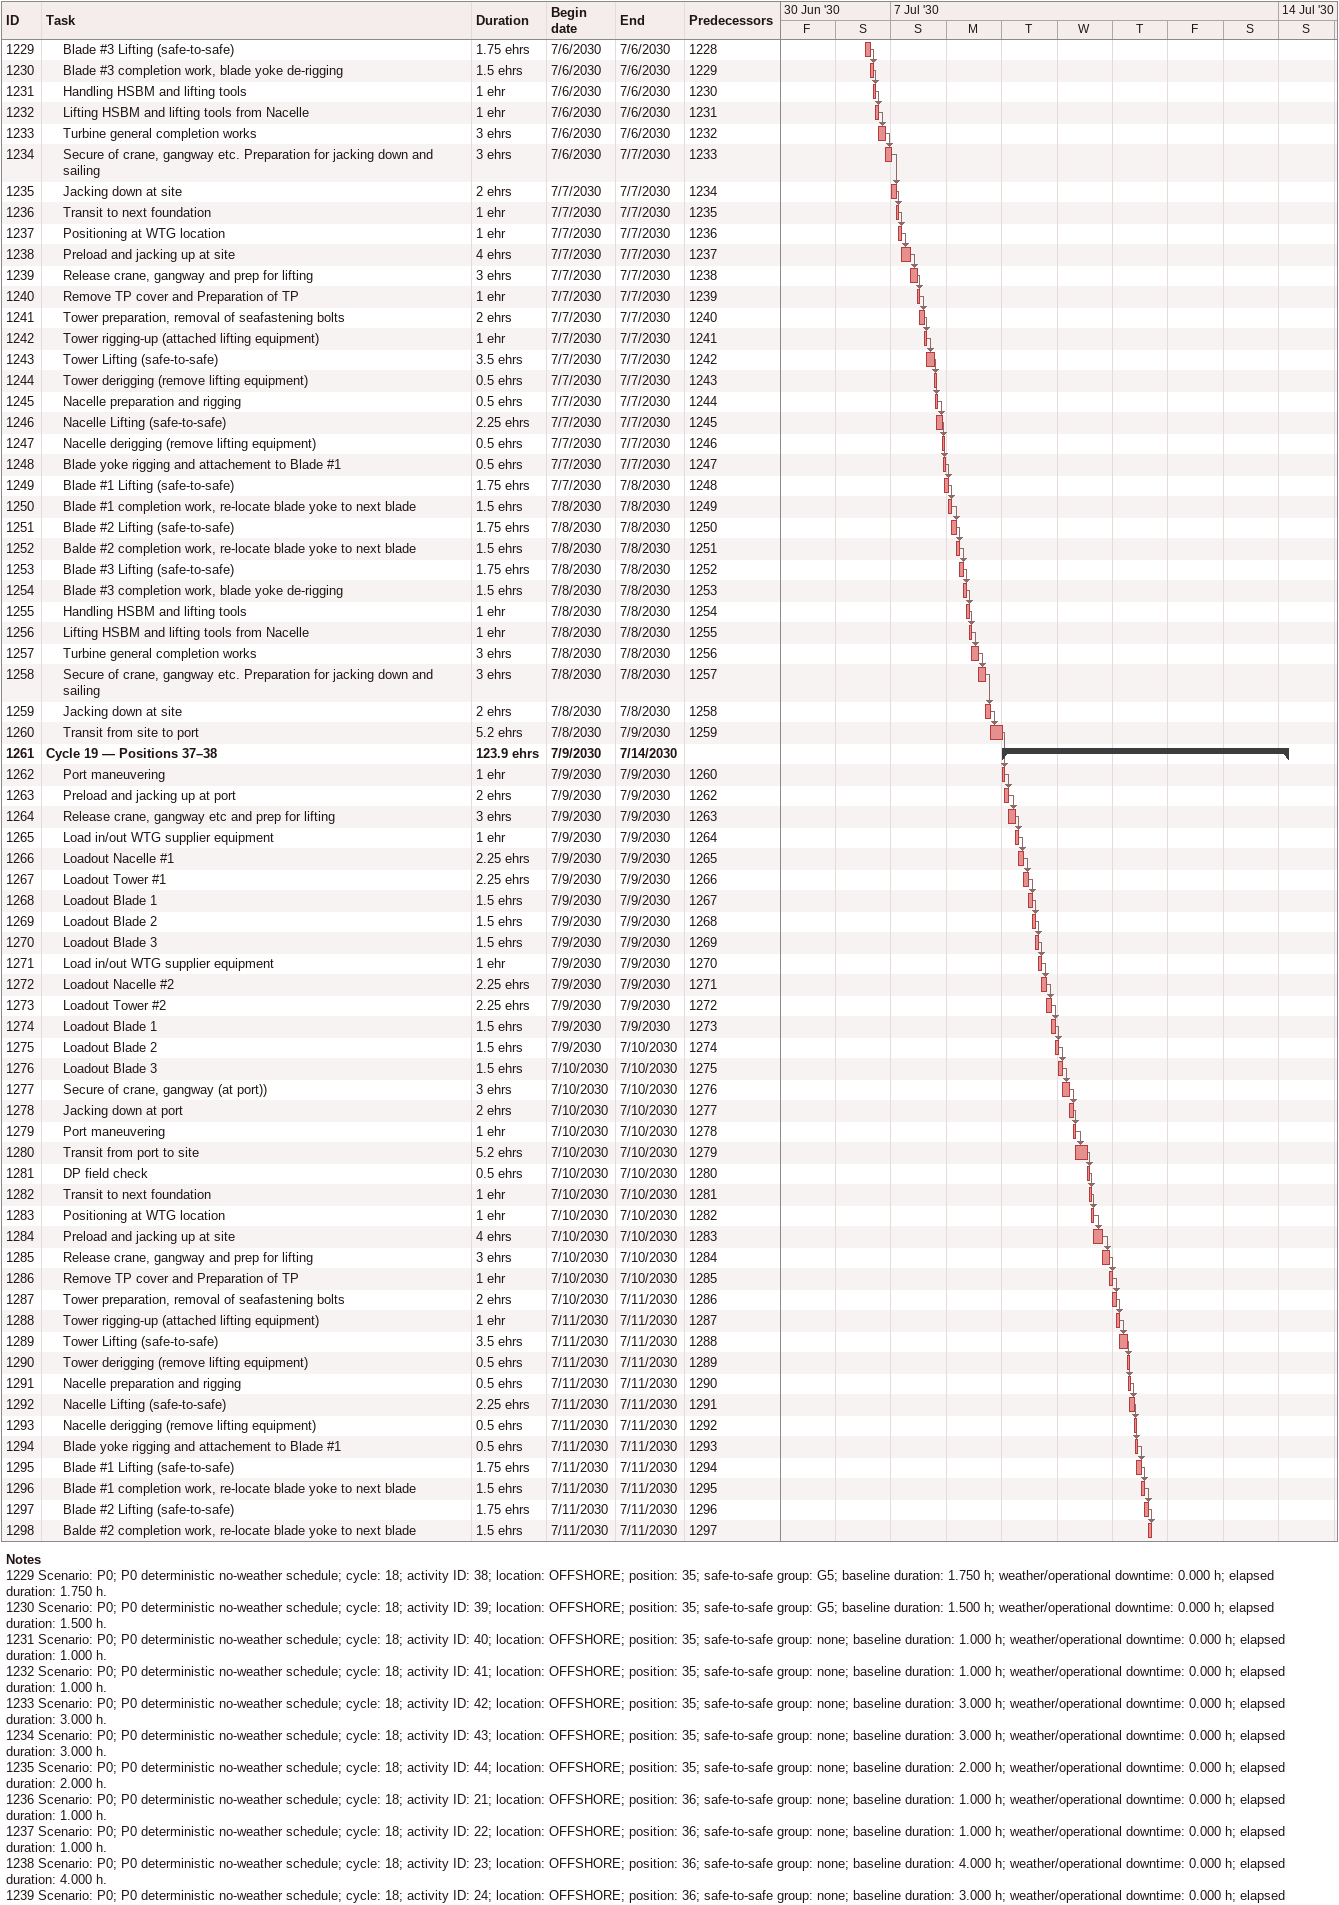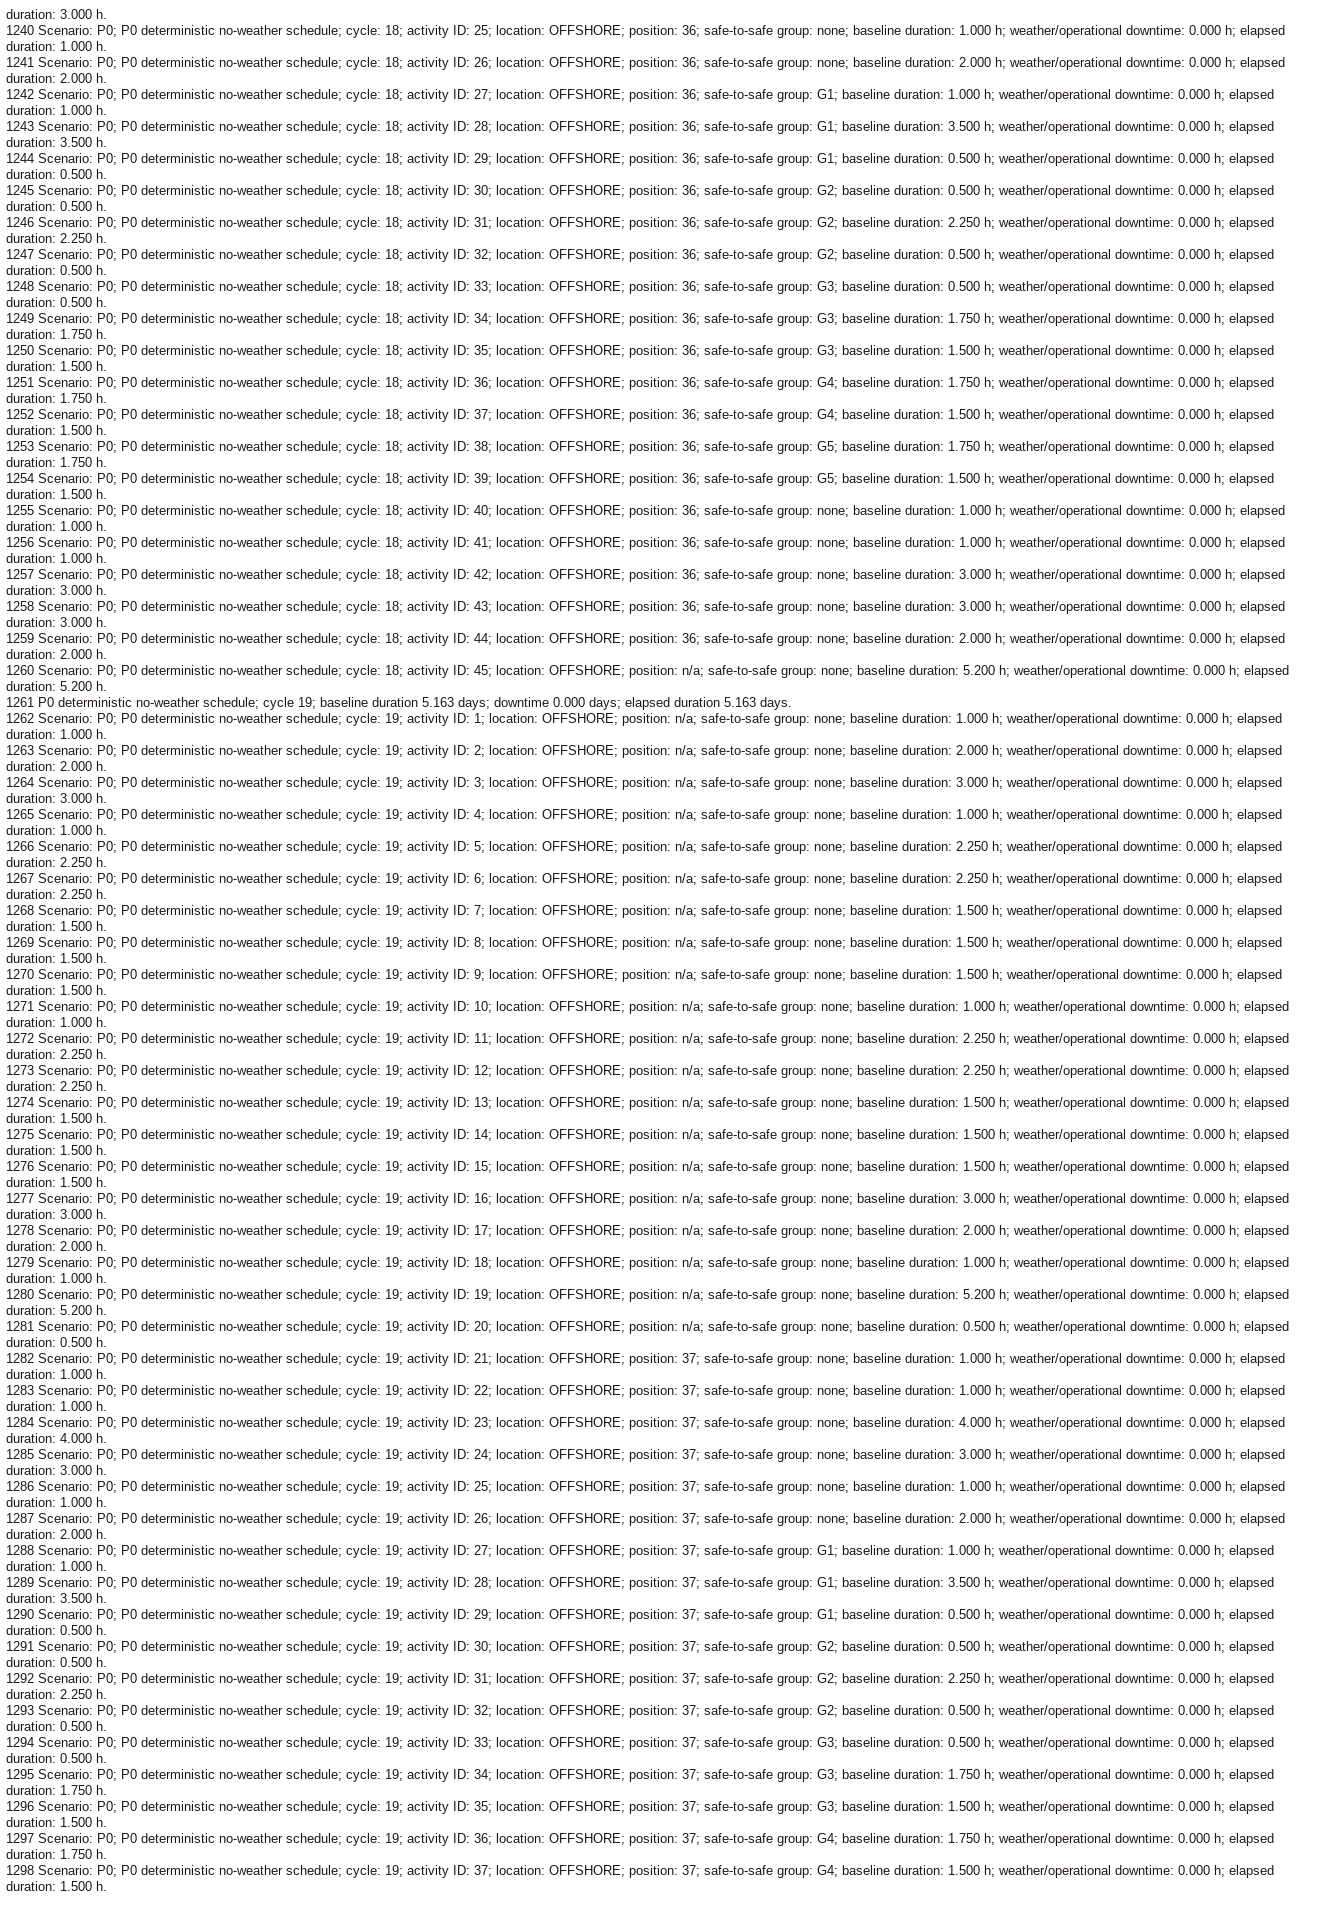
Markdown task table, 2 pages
| ID | Level | Task | Duration | Start | Finish | Predecessors |
|---|---|---|---|---|---|---|
| 1229 | 2 | Blade #3 Lifting (safe-to-safe) | 1.75eh | 2030-07-06 | 2030-07-06 | 1228 |
| 1230 | 2 | Blade #3 completion work, blade yoke de-rigging | 1.5eh | 2030-07-06 | 2030-07-06 | 1229 |
| 1231 | 2 | Handling HSBM and lifting tools | 1eh | 2030-07-06 | 2030-07-06 | 1230 |
| 1232 | 2 | Lifting HSBM and lifting tools from Nacelle | 1eh | 2030-07-06 | 2030-07-06 | 1231 |
| 1233 | 2 | Turbine general completion works | 3eh | 2030-07-06 | 2030-07-06 | 1232 |
| 1234 | 2 | Secure of crane, gangway etc. Preparation for jacking down and sailing | 3eh | 2030-07-06 | 2030-07-07 | 1233 |
| 1235 | 2 | Jacking down at site | 2eh | 2030-07-07 | 2030-07-07 | 1234 |
| 1236 | 2 | Transit to next foundation | 1eh | 2030-07-07 | 2030-07-07 | 1235 |
| 1237 | 2 | Positioning at WTG location | 1eh | 2030-07-07 | 2030-07-07 | 1236 |
| 1238 | 2 | Preload and jacking up at site | 4eh | 2030-07-07 | 2030-07-07 | 1237 |
| 1239 | 2 | Release crane, gangway and prep for lifting | 3eh | 2030-07-07 | 2030-07-07 | 1238 |
| 1240 | 2 | Remove TP cover and Preparation of TP | 1eh | 2030-07-07 | 2030-07-07 | 1239 |
| 1241 | 2 | Tower preparation, removal of seafastening bolts | 2eh | 2030-07-07 | 2030-07-07 | 1240 |
| 1242 | 2 | Tower rigging-up (attached lifting equipment) | 1eh | 2030-07-07 | 2030-07-07 | 1241 |
| 1243 | 2 | Tower Lifting (safe-to-safe) | 3.5eh | 2030-07-07 | 2030-07-07 | 1242 |
| 1244 | 2 | Tower derigging (remove lifting equipment) | 0.5eh | 2030-07-07 | 2030-07-07 | 1243 |
| 1245 | 2 | Nacelle preparation and rigging | 0.5eh | 2030-07-07 | 2030-07-07 | 1244 |
| 1246 | 2 | Nacelle Lifting (safe-to-safe) | 2.25eh | 2030-07-07 | 2030-07-07 | 1245 |
| 1247 | 2 | Nacelle derigging (remove lifting equipment) | 0.5eh | 2030-07-07 | 2030-07-07 | 1246 |
| 1248 | 2 | Blade yoke rigging and attachement to Blade #1 | 0.5eh | 2030-07-07 | 2030-07-07 | 1247 |
| 1249 | 2 | Blade #1 Lifting (safe-to-safe) | 1.75eh | 2030-07-07 | 2030-07-08 | 1248 |
| 1250 | 2 | Blade #1 completion work, re-locate blade yoke to next blade | 1.5eh | 2030-07-08 | 2030-07-08 | 1249 |
| 1251 | 2 | Blade #2 Lifting (safe-to-safe) | 1.75eh | 2030-07-08 | 2030-07-08 | 1250 |
| 1252 | 2 | Balde #2 completion work, re-locate blade yoke to next blade | 1.5eh | 2030-07-08 | 2030-07-08 | 1251 |
| 1253 | 2 | Blade #3 Lifting (safe-to-safe) | 1.75eh | 2030-07-08 | 2030-07-08 | 1252 |
| 1254 | 2 | Blade #3 completion work, blade yoke de-rigging | 1.5eh | 2030-07-08 | 2030-07-08 | 1253 |
| 1255 | 2 | Handling HSBM and lifting tools | 1eh | 2030-07-08 | 2030-07-08 | 1254 |
| 1256 | 2 | Lifting HSBM and lifting tools from Nacelle | 1eh | 2030-07-08 | 2030-07-08 | 1255 |
| 1257 | 2 | Turbine general completion works | 3eh | 2030-07-08 | 2030-07-08 | 1256 |
| 1258 | 2 | Secure of crane, gangway etc. Preparation for jacking down and sailing | 3eh | 2030-07-08 | 2030-07-08 | 1257 |
| 1259 | 2 | Jacking down at site | 2eh | 2030-07-08 | 2030-07-08 | 1258 |
| 1260 | 2 | Transit from site to port | 5.2eh | 2030-07-08 | 2030-07-09 | 1259 |
| 1261 | 1 | **Cycle 19 — Positions 37–38** | 123.9eh | 2030-07-09 | 2030-07-14 |  |
| 1262 | 2 | Port maneuvering | 1eh | 2030-07-09 | 2030-07-09 | 1260 |
| 1263 | 2 | Preload and jacking up at port | 2eh | 2030-07-09 | 2030-07-09 | 1262 |
| 1264 | 2 | Release crane, gangway etc and prep for lifting | 3eh | 2030-07-09 | 2030-07-09 | 1263 |
| 1265 | 2 | Load in/out WTG supplier equipment | 1eh | 2030-07-09 | 2030-07-09 | 1264 |
| 1266 | 2 | Loadout Nacelle #1 | 2.25eh | 2030-07-09 | 2030-07-09 | 1265 |
| 1267 | 2 | Loadout Tower #1 | 2.25eh | 2030-07-09 | 2030-07-09 | 1266 |
| 1268 | 2 | Loadout Blade 1 | 1.5eh | 2030-07-09 | 2030-07-09 | 1267 |
| 1269 | 2 | Loadout Blade 2 | 1.5eh | 2030-07-09 | 2030-07-09 | 1268 |
| 1270 | 2 | Loadout Blade 3 | 1.5eh | 2030-07-09 | 2030-07-09 | 1269 |
| 1271 | 2 | Load in/out WTG supplier equipment | 1eh | 2030-07-09 | 2030-07-09 | 1270 |
| 1272 | 2 | Loadout Nacelle #2 | 2.25eh | 2030-07-09 | 2030-07-09 | 1271 |
| 1273 | 2 | Loadout Tower #2 | 2.25eh | 2030-07-09 | 2030-07-09 | 1272 |
| 1274 | 2 | Loadout Blade 1 | 1.5eh | 2030-07-09 | 2030-07-09 | 1273 |
| 1275 | 2 | Loadout Blade 2 | 1.5eh | 2030-07-09 | 2030-07-10 | 1274 |
| 1276 | 2 | Loadout Blade 3 | 1.5eh | 2030-07-10 | 2030-07-10 | 1275 |
| 1277 | 2 | Secure of crane, gangway (at port)) | 3eh | 2030-07-10 | 2030-07-10 | 1276 |
| 1278 | 2 | Jacking down at port | 2eh | 2030-07-10 | 2030-07-10 | 1277 |
| 1279 | 2 | Port maneuvering | 1eh | 2030-07-10 | 2030-07-10 | 1278 |
| 1280 | 2 | Transit from port to site | 5.2eh | 2030-07-10 | 2030-07-10 | 1279 |
| 1281 | 2 | DP field check | 0.5eh | 2030-07-10 | 2030-07-10 | 1280 |
| 1282 | 2 | Transit to next foundation | 1eh | 2030-07-10 | 2030-07-10 | 1281 |
| 1283 | 2 | Positioning at WTG location | 1eh | 2030-07-10 | 2030-07-10 | 1282 |
| 1284 | 2 | Preload and jacking up at site | 4eh | 2030-07-10 | 2030-07-10 | 1283 |
| 1285 | 2 | Release crane, gangway and prep for lifting | 3eh | 2030-07-10 | 2030-07-10 | 1284 |
| 1286 | 2 | Remove TP cover and Preparation of TP | 1eh | 2030-07-10 | 2030-07-10 | 1285 |
| 1287 | 2 | Tower preparation, removal of seafastening bolts | 2eh | 2030-07-10 | 2030-07-11 | 1286 |
| 1288 | 2 | Tower rigging-up (attached lifting equipment) | 1eh | 2030-07-11 | 2030-07-11 | 1287 |
| 1289 | 2 | Tower Lifting (safe-to-safe) | 3.5eh | 2030-07-11 | 2030-07-11 | 1288 |
| 1290 | 2 | Tower derigging (remove lifting equipment) | 0.5eh | 2030-07-11 | 2030-07-11 | 1289 |
| 1291 | 2 | Nacelle preparation and rigging | 0.5eh | 2030-07-11 | 2030-07-11 | 1290 |
| 1292 | 2 | Nacelle Lifting (safe-to-safe) | 2.25eh | 2030-07-11 | 2030-07-11 | 1291 |
| 1293 | 2 | Nacelle derigging (remove lifting equipment) | 0.5eh | 2030-07-11 | 2030-07-11 | 1292 |
| 1294 | 2 | Blade yoke rigging and attachement to Blade #1 | 0.5eh | 2030-07-11 | 2030-07-11 | 1293 |
| 1295 | 2 | Blade #1 Lifting (safe-to-safe) | 1.75eh | 2030-07-11 | 2030-07-11 | 1294 |
| 1296 | 2 | Blade #1 completion work, re-locate blade yoke to next blade | 1.5eh | 2030-07-11 | 2030-07-11 | 1295 |
| 1297 | 2 | Blade #2 Lifting (safe-to-safe) | 1.75eh | 2030-07-11 | 2030-07-11 | 1296 |
| 1298 | 2 | Balde #2 completion work, re-locate blade yoke to next blade | 1.5eh | 2030-07-11 | 2030-07-11 | 1297 |

Notes
- 1229: Scenario: P0; P0 deterministic no-weather schedule; cycle: 18; activity ID: 38; location: OFFSHORE; position: 35; safe-to-safe group: G5; baseline duration: 1.750 h; weather/operational downtime: 0.000 h; elapsed duration: 1.750 h.
- 1230: Scenario: P0; P0 deterministic no-weather schedule; cycle: 18; activity ID: 39; location: OFFSHORE; position: 35; safe-to-safe group: G5; baseline duration: 1.500 h; weather/operational downtime: 0.000 h; elapsed duration: 1.500 h.
- 1231: Scenario: P0; P0 deterministic no-weather schedule; cycle: 18; activity ID: 40; location: OFFSHORE; position: 35; safe-to-safe group: none; baseline duration: 1.000 h; weather/operational downtime: 0.000 h; elapsed duration: 1.000 h.
- 1232: Scenario: P0; P0 deterministic no-weather schedule; cycle: 18; activity ID: 41; location: OFFSHORE; position: 35; safe-to-safe group: none; baseline duration: 1.000 h; weather/operational downtime: 0.000 h; elapsed duration: 1.000 h.
- 1233: Scenario: P0; P0 deterministic no-weather schedule; cycle: 18; activity ID: 42; location: OFFSHORE; position: 35; safe-to-safe group: none; baseline duration: 3.000 h; weather/operational downtime: 0.000 h; elapsed duration: 3.000 h.
- 1234: Scenario: P0; P0 deterministic no-weather schedule; cycle: 18; activity ID: 43; location: OFFSHORE; position: 35; safe-to-safe group: none; baseline duration: 3.000 h; weather/operational downtime: 0.000 h; elapsed duration: 3.000 h.
- 1235: Scenario: P0; P0 deterministic no-weather schedule; cycle: 18; activity ID: 44; location: OFFSHORE; position: 35; safe-to-safe group: none; baseline duration: 2.000 h; weather/operational downtime: 0.000 h; elapsed duration: 2.000 h.
- 1236: Scenario: P0; P0 deterministic no-weather schedule; cycle: 18; activity ID: 21; location: OFFSHORE; position: 36; safe-to-safe group: none; baseline duration: 1.000 h; weather/operational downtime: 0.000 h; elapsed duration: 1.000 h.
- 1237: Scenario: P0; P0 deterministic no-weather schedule; cycle: 18; activity ID: 22; location: OFFSHORE; position: 36; safe-to-safe group: none; baseline duration: 1.000 h; weather/operational downtime: 0.000 h; elapsed duration: 1.000 h.
- 1238: Scenario: P0; P0 deterministic no-weather schedule; cycle: 18; activity ID: 23; location: OFFSHORE; position: 36; safe-to-safe group: none; baseline duration: 4.000 h; weather/operational downtime: 0.000 h; elapsed duration: 4.000 h.
- 1239: Scenario: P0; P0 deterministic no-weather schedule; cycle: 18; activity ID: 24; location: OFFSHORE; position: 36; safe-to-safe group: none; baseline duration: 3.000 h; weather/operational downtime: 0.000 h; elapsed duration: 3.000 h.
- 1240: Scenario: P0; P0 deterministic no-weather schedule; cycle: 18; activity ID: 25; location: OFFSHORE; position: 36; safe-to-safe group: none; baseline duration: 1.000 h; weather/operational downtime: 0.000 h; elapsed duration: 1.000 h.
- 1241: Scenario: P0; P0 deterministic no-weather schedule; cycle: 18; activity ID: 26; location: OFFSHORE; position: 36; safe-to-safe group: none; baseline duration: 2.000 h; weather/operational downtime: 0.000 h; elapsed duration: 2.000 h.
- 1242: Scenario: P0; P0 deterministic no-weather schedule; cycle: 18; activity ID: 27; location: OFFSHORE; position: 36; safe-to-safe group: G1; baseline duration: 1.000 h; weather/operational downtime: 0.000 h; elapsed duration: 1.000 h.
- 1243: Scenario: P0; P0 deterministic no-weather schedule; cycle: 18; activity ID: 28; location: OFFSHORE; position: 36; safe-to-safe group: G1; baseline duration: 3.500 h; weather/operational downtime: 0.000 h; elapsed duration: 3.500 h.
- 1244: Scenario: P0; P0 deterministic no-weather schedule; cycle: 18; activity ID: 29; location: OFFSHORE; position: 36; safe-to-safe group: G1; baseline duration: 0.500 h; weather/operational downtime: 0.000 h; elapsed duration: 0.500 h.
- 1245: Scenario: P0; P0 deterministic no-weather schedule; cycle: 18; activity ID: 30; location: OFFSHORE; position: 36; safe-to-safe group: G2; baseline duration: 0.500 h; weather/operational downtime: 0.000 h; elapsed duration: 0.500 h.
- 1246: Scenario: P0; P0 deterministic no-weather schedule; cycle: 18; activity ID: 31; location: OFFSHORE; position: 36; safe-to-safe group: G2; baseline duration: 2.250 h; weather/operational downtime: 0.000 h; elapsed duration: 2.250 h.
- 1247: Scenario: P0; P0 deterministic no-weather schedule; cycle: 18; activity ID: 32; location: OFFSHORE; position: 36; safe-to-safe group: G2; baseline duration: 0.500 h; weather/operational downtime: 0.000 h; elapsed duration: 0.500 h.
- 1248: Scenario: P0; P0 deterministic no-weather schedule; cycle: 18; activity ID: 33; location: OFFSHORE; position: 36; safe-to-safe group: G3; baseline duration: 0.500 h; weather/operational downtime: 0.000 h; elapsed duration: 0.500 h.
- 1249: Scenario: P0; P0 deterministic no-weather schedule; cycle: 18; activity ID: 34; location: OFFSHORE; position: 36; safe-to-safe group: G3; baseline duration: 1.750 h; weather/operational downtime: 0.000 h; elapsed duration: 1.750 h.
- 1250: Scenario: P0; P0 deterministic no-weather schedule; cycle: 18; activity ID: 35; location: OFFSHORE; position: 36; safe-to-safe group: G3; baseline duration: 1.500 h; weather/operational downtime: 0.000 h; elapsed duration: 1.500 h.
- 1251: Scenario: P0; P0 deterministic no-weather schedule; cycle: 18; activity ID: 36; location: OFFSHORE; position: 36; safe-to-safe group: G4; baseline duration: 1.750 h; weather/operational downtime: 0.000 h; elapsed duration: 1.750 h.
- 1252: Scenario: P0; P0 deterministic no-weather schedule; cycle: 18; activity ID: 37; location: OFFSHORE; position: 36; safe-to-safe group: G4; baseline duration: 1.500 h; weather/operational downtime: 0.000 h; elapsed duration: 1.500 h.
- 1253: Scenario: P0; P0 deterministic no-weather schedule; cycle: 18; activity ID: 38; location: OFFSHORE; position: 36; safe-to-safe group: G5; baseline duration: 1.750 h; weather/operational downtime: 0.000 h; elapsed duration: 1.750 h.
- 1254: Scenario: P0; P0 deterministic no-weather schedule; cycle: 18; activity ID: 39; location: OFFSHORE; position: 36; safe-to-safe group: G5; baseline duration: 1.500 h; weather/operational downtime: 0.000 h; elapsed duration: 1.500 h.
- 1255: Scenario: P0; P0 deterministic no-weather schedule; cycle: 18; activity ID: 40; location: OFFSHORE; position: 36; safe-to-safe group: none; baseline duration: 1.000 h; weather/operational downtime: 0.000 h; elapsed duration: 1.000 h.
- 1256: Scenario: P0; P0 deterministic no-weather schedule; cycle: 18; activity ID: 41; location: OFFSHORE; position: 36; safe-to-safe group: none; baseline duration: 1.000 h; weather/operational downtime: 0.000 h; elapsed duration: 1.000 h.
- 1257: Scenario: P0; P0 deterministic no-weather schedule; cycle: 18; activity ID: 42; location: OFFSHORE; position: 36; safe-to-safe group: none; baseline duration: 3.000 h; weather/operational downtime: 0.000 h; elapsed duration: 3.000 h.
- 1258: Scenario: P0; P0 deterministic no-weather schedule; cycle: 18; activity ID: 43; location: OFFSHORE; position: 36; safe-to-safe group: none; baseline duration: 3.000 h; weather/operational downtime: 0.000 h; elapsed duration: 3.000 h.
- 1259: Scenario: P0; P0 deterministic no-weather schedule; cycle: 18; activity ID: 44; location: OFFSHORE; position: 36; safe-to-safe group: none; baseline duration: 2.000 h; weather/operational downtime: 0.000 h; elapsed duration: 2.000 h.
- 1260: Scenario: P0; P0 deterministic no-weather schedule; cycle: 18; activity ID: 45; location: OFFSHORE; position: n/a; safe-to-safe group: none; baseline duration: 5.200 h; weather/operational downtime: 0.000 h; elapsed duration: 5.200 h.
- 1261: P0 deterministic no-weather schedule; cycle 19; baseline duration 5.163 days; downtime 0.000 days; elapsed duration 5.163 days.
- 1262: Scenario: P0; P0 deterministic no-weather schedule; cycle: 19; activity ID: 1; location: OFFSHORE; position: n/a; safe-to-safe group: none; baseline duration: 1.000 h; weather/operational downtime: 0.000 h; elapsed duration: 1.000 h.
- 1263: Scenario: P0; P0 deterministic no-weather schedule; cycle: 19; activity ID: 2; location: OFFSHORE; position: n/a; safe-to-safe group: none; baseline duration: 2.000 h; weather/operational downtime: 0.000 h; elapsed duration: 2.000 h.
- 1264: Scenario: P0; P0 deterministic no-weather schedule; cycle: 19; activity ID: 3; location: OFFSHORE; position: n/a; safe-to-safe group: none; baseline duration: 3.000 h; weather/operational downtime: 0.000 h; elapsed duration: 3.000 h.
- 1265: Scenario: P0; P0 deterministic no-weather schedule; cycle: 19; activity ID: 4; location: OFFSHORE; position: n/a; safe-to-safe group: none; baseline duration: 1.000 h; weather/operational downtime: 0.000 h; elapsed duration: 1.000 h.
- 1266: Scenario: P0; P0 deterministic no-weather schedule; cycle: 19; activity ID: 5; location: OFFSHORE; position: n/a; safe-to-safe group: none; baseline duration: 2.250 h; weather/operational downtime: 0.000 h; elapsed duration: 2.250 h.
- 1267: Scenario: P0; P0 deterministic no-weather schedule; cycle: 19; activity ID: 6; location: OFFSHORE; position: n/a; safe-to-safe group: none; baseline duration: 2.250 h; weather/operational downtime: 0.000 h; elapsed duration: 2.250 h.
- 1268: Scenario: P0; P0 deterministic no-weather schedule; cycle: 19; activity ID: 7; location: OFFSHORE; position: n/a; safe-to-safe group: none; baseline duration: 1.500 h; weather/operational downtime: 0.000 h; elapsed duration: 1.500 h.
- 1269: Scenario: P0; P0 deterministic no-weather schedule; cycle: 19; activity ID: 8; location: OFFSHORE; position: n/a; safe-to-safe group: none; baseline duration: 1.500 h; weather/operational downtime: 0.000 h; elapsed duration: 1.500 h.
- 1270: Scenario: P0; P0 deterministic no-weather schedule; cycle: 19; activity ID: 9; location: OFFSHORE; position: n/a; safe-to-safe group: none; baseline duration: 1.500 h; weather/operational downtime: 0.000 h; elapsed duration: 1.500 h.
- 1271: Scenario: P0; P0 deterministic no-weather schedule; cycle: 19; activity ID: 10; location: OFFSHORE; position: n/a; safe-to-safe group: none; baseline duration: 1.000 h; weather/operational downtime: 0.000 h; elapsed duration: 1.000 h.
- 1272: Scenario: P0; P0 deterministic no-weather schedule; cycle: 19; activity ID: 11; location: OFFSHORE; position: n/a; safe-to-safe group: none; baseline duration: 2.250 h; weather/operational downtime: 0.000 h; elapsed duration: 2.250 h.
- 1273: Scenario: P0; P0 deterministic no-weather schedule; cycle: 19; activity ID: 12; location: OFFSHORE; position: n/a; safe-to-safe group: none; baseline duration: 2.250 h; weather/operational downtime: 0.000 h; elapsed duration: 2.250 h.
- 1274: Scenario: P0; P0 deterministic no-weather schedule; cycle: 19; activity ID: 13; location: OFFSHORE; position: n/a; safe-to-safe group: none; baseline duration: 1.500 h; weather/operational downtime: 0.000 h; elapsed duration: 1.500 h.
- 1275: Scenario: P0; P0 deterministic no-weather schedule; cycle: 19; activity ID: 14; location: OFFSHORE; position: n/a; safe-to-safe group: none; baseline duration: 1.500 h; weather/operational downtime: 0.000 h; elapsed duration: 1.500 h.
- 1276: Scenario: P0; P0 deterministic no-weather schedule; cycle: 19; activity ID: 15; location: OFFSHORE; position: n/a; safe-to-safe group: none; baseline duration: 1.500 h; weather/operational downtime: 0.000 h; elapsed duration: 1.500 h.
- 1277: Scenario: P0; P0 deterministic no-weather schedule; cycle: 19; activity ID: 16; location: OFFSHORE; position: n/a; safe-to-safe group: none; baseline duration: 3.000 h; weather/operational downtime: 0.000 h; elapsed duration: 3.000 h.
- 1278: Scenario: P0; P0 deterministic no-weather schedule; cycle: 19; activity ID: 17; location: OFFSHORE; position: n/a; safe-to-safe group: none; baseline duration: 2.000 h; weather/operational downtime: 0.000 h; elapsed duration: 2.000 h.
- 1279: Scenario: P0; P0 deterministic no-weather schedule; cycle: 19; activity ID: 18; location: OFFSHORE; position: n/a; safe-to-safe group: none; baseline duration: 1.000 h; weather/operational downtime: 0.000 h; elapsed duration: 1.000 h.
- 1280: Scenario: P0; P0 deterministic no-weather schedule; cycle: 19; activity ID: 19; location: OFFSHORE; position: n/a; safe-to-safe group: none; baseline duration: 5.200 h; weather/operational downtime: 0.000 h; elapsed duration: 5.200 h.
- 1281: Scenario: P0; P0 deterministic no-weather schedule; cycle: 19; activity ID: 20; location: OFFSHORE; position: n/a; safe-to-safe group: none; baseline duration: 0.500 h; weather/operational downtime: 0.000 h; elapsed duration: 0.500 h.
- 1282: Scenario: P0; P0 deterministic no-weather schedule; cycle: 19; activity ID: 21; location: OFFSHORE; position: 37; safe-to-safe group: none; baseline duration: 1.000 h; weather/operational downtime: 0.000 h; elapsed duration: 1.000 h.
- 1283: Scenario: P0; P0 deterministic no-weather schedule; cycle: 19; activity ID: 22; location: OFFSHORE; position: 37; safe-to-safe group: none; baseline duration: 1.000 h; weather/operational downtime: 0.000 h; elapsed duration: 1.000 h.
- 1284: Scenario: P0; P0 deterministic no-weather schedule; cycle: 19; activity ID: 23; location: OFFSHORE; position: 37; safe-to-safe group: none; baseline duration: 4.000 h; weather/operational downtime: 0.000 h; elapsed duration: 4.000 h.
- 1285: Scenario: P0; P0 deterministic no-weather schedule; cycle: 19; activity ID: 24; location: OFFSHORE; position: 37; safe-to-safe group: none; baseline duration: 3.000 h; weather/operational downtime: 0.000 h; elapsed duration: 3.000 h.
- 1286: Scenario: P0; P0 deterministic no-weather schedule; cycle: 19; activity ID: 25; location: OFFSHORE; position: 37; safe-to-safe group: none; baseline duration: 1.000 h; weather/operational downtime: 0.000 h; elapsed duration: 1.000 h.
- 1287: Scenario: P0; P0 deterministic no-weather schedule; cycle: 19; activity ID: 26; location: OFFSHORE; position: 37; safe-to-safe group: none; baseline duration: 2.000 h; weather/operational downtime: 0.000 h; elapsed duration: 2.000 h.
- 1288: Scenario: P0; P0 deterministic no-weather schedule; cycle: 19; activity ID: 27; location: OFFSHORE; position: 37; safe-to-safe group: G1; baseline duration: 1.000 h; weather/operational downtime: 0.000 h; elapsed duration: 1.000 h.
- 1289: Scenario: P0; P0 deterministic no-weather schedule; cycle: 19; activity ID: 28; location: OFFSHORE; position: 37; safe-to-safe group: G1; baseline duration: 3.500 h; weather/operational downtime: 0.000 h; elapsed duration: 3.500 h.
- 1290: Scenario: P0; P0 deterministic no-weather schedule; cycle: 19; activity ID: 29; location: OFFSHORE; position: 37; safe-to-safe group: G1; baseline duration: 0.500 h; weather/operational downtime: 0.000 h; elapsed duration: 0.500 h.
- 1291: Scenario: P0; P0 deterministic no-weather schedule; cycle: 19; activity ID: 30; location: OFFSHORE; position: 37; safe-to-safe group: G2; baseline duration: 0.500 h; weather/operational downtime: 0.000 h; elapsed duration: 0.500 h.
- 1292: Scenario: P0; P0 deterministic no-weather schedule; cycle: 19; activity ID: 31; location: OFFSHORE; position: 37; safe-to-safe group: G2; baseline duration: 2.250 h; weather/operational downtime: 0.000 h; elapsed duration: 2.250 h.
- 1293: Scenario: P0; P0 deterministic no-weather schedule; cycle: 19; activity ID: 32; location: OFFSHORE; position: 37; safe-to-safe group: G2; baseline duration: 0.500 h; weather/operational downtime: 0.000 h; elapsed duration: 0.500 h.
- 1294: Scenario: P0; P0 deterministic no-weather schedule; cycle: 19; activity ID: 33; location: OFFSHORE; position: 37; safe-to-safe group: G3; baseline duration: 0.500 h; weather/operational downtime: 0.000 h; elapsed duration: 0.500 h.
- 1295: Scenario: P0; P0 deterministic no-weather schedule; cycle: 19; activity ID: 34; location: OFFSHORE; position: 37; safe-to-safe group: G3; baseline duration: 1.750 h; weather/operational downtime: 0.000 h; elapsed duration: 1.750 h.
- 1296: Scenario: P0; P0 deterministic no-weather schedule; cycle: 19; activity ID: 35; location: OFFSHORE; position: 37; safe-to-safe group: G3; baseline duration: 1.500 h; weather/operational downtime: 0.000 h; elapsed duration: 1.500 h.
- 1297: Scenario: P0; P0 deterministic no-weather schedule; cycle: 19; activity ID: 36; location: OFFSHORE; position: 37; safe-to-safe group: G4; baseline duration: 1.750 h; weather/operational downtime: 0.000 h; elapsed duration: 1.750 h.
- 1298: Scenario: P0; P0 deterministic no-weather schedule; cycle: 19; activity ID: 37; location: OFFSHORE; position: 37; safe-to-safe group: G4; baseline duration: 1.500 h; weather/operational downtime: 0.000 h; elapsed duration: 1.500 h.
